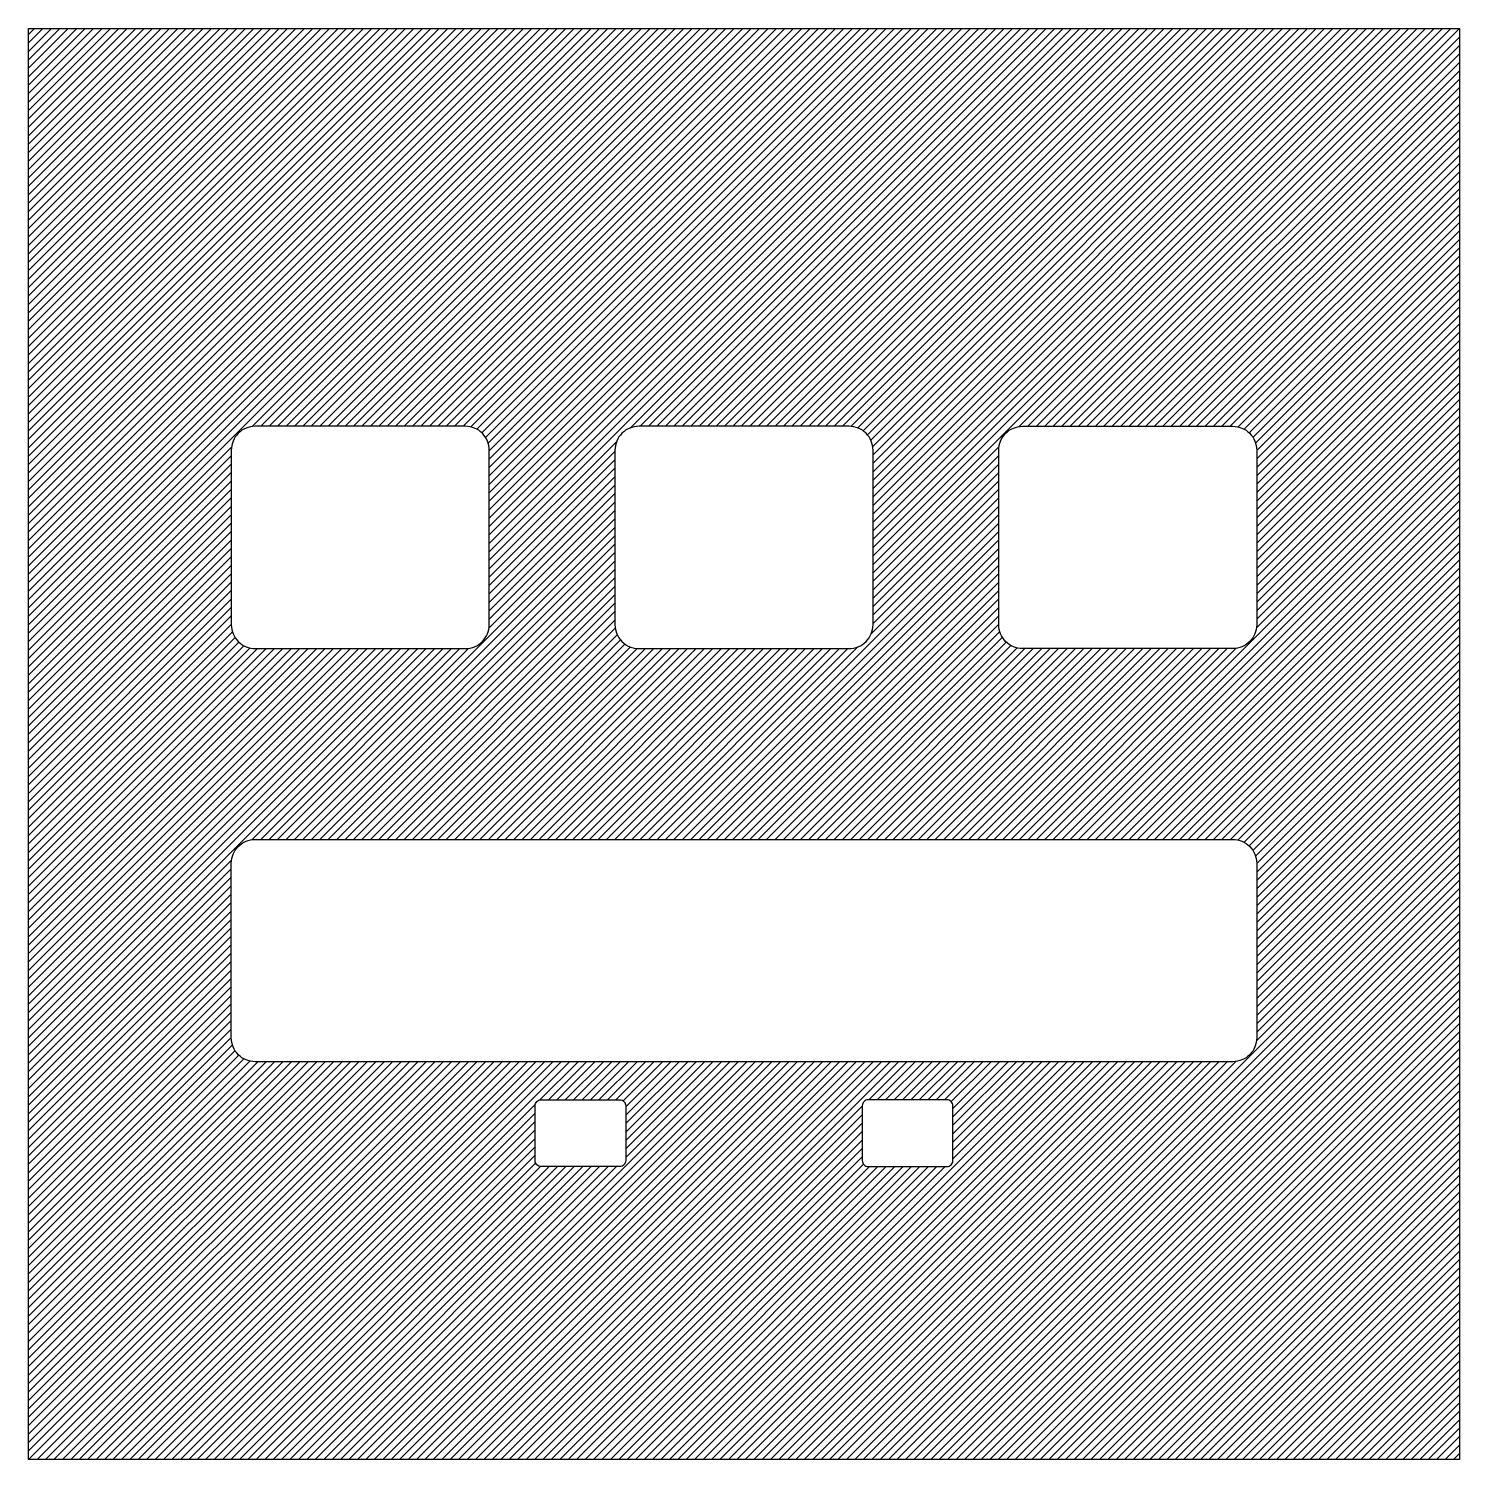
# Model space of a CAD drawing. Header units: inches. Extents: x -15 to 15, y -15 to 15.
import ezdxf

# ---------------------------------------------------------------- set-up
doc = ezdxf.new("R2010")
doc.units = ezdxf.units.IN
doc.header["$MEASUREMENT"] = 0
for name, color, linetype in [('glass', 7, 'Continuous'), ('lightmask_hatch', 2, 'Continuous'), ('ligtmask', 2, 'Continuous')]:
    doc.layers.add(name, color=color, linetype=linetype)

msp = doc.modelspace()

# ---------------------------------------------------------------- hatches: boundary and pattern name
at = {"layer": 'lightmask_hatch'}
h = msp.add_hatch(dxfattribs=at)
h.set_pattern_fill('ANSI31', color=256, style=0)
h.paths.add_polyline_path([(-15, -15), (-15, 15), (15, 15), (15, -15)])
edge = h.paths.add_edge_path(flags=16)
edge.add_line((-5.34, 2.5), (-5.34, 6.161))
edge.add_arc((-5.84, 6.161), 0.5, 360, 450)
edge.add_line((-5.84, 6.661), (-10.25, 6.661))
edge.add_arc((-10.25, 6.161), 0.5, 90, 180)
edge.add_line((-10.75, 6.161), (-10.75, 2.5))
edge.add_arc((-10.25, 2.5), 0.5, 180, 270)
edge.add_line((-10.25, 2), (-5.84, 2))
edge.add_arc((-5.84, 2.5), 0.5, 270, 360)
edge = h.paths.add_edge_path(flags=16)
edge.add_line((2.705, 2.5), (2.705, 6.161))
edge.add_arc((2.205, 6.161), 0.5, 0, 90)
edge.add_line((2.205, 6.661), (-2.205, 6.661))
edge.add_arc((-2.205, 6.161), 0.5, 90, 180)
edge.add_line((-2.705, 6.161), (-2.705, 2.5))
edge.add_arc((-2.205, 2.5), 0.5, 180, 270)
edge.add_line((-2.205, 2), (2.205, 2))
edge.add_arc((2.205, 2.5), 0.5, 270, 360)
edge = h.paths.add_edge_path(flags=16)
edge.add_line((-10.75, -6.161), (-10.75, -2.5))
edge.add_arc((-10.25, -2.5), 0.5, 90, 180, ccw=False)
edge.add_line((-10.25, -2), (10.25, -2))
edge.add_arc((10.25, -2.5), 0.5, 0, 90, ccw=False)
edge.add_line((10.75, -2.5), (10.75, -6.161))
edge.add_arc((10.25, -6.161), 0.5, -90, 0, ccw=False)
edge.add_line((10.25, -6.661), (-10.25, -6.661))
edge.add_arc((-10.25, -6.161), 0.5, 180, 270, ccw=False)
edge = h.paths.add_edge_path(flags=16)
edge.add_line((5.34, 2.5), (5.34, 6.161))
edge.add_arc((5.84, 6.161), 0.5, 90, 180, ccw=False)
edge.add_line((5.84, 6.661), (10.25, 6.661))
edge.add_arc((10.25, 6.161), 0.5, 0, 90, ccw=False)
edge.add_line((10.75, 6.161), (10.75, 2.5))
edge.add_arc((10.25, 2.5), 0.5, -90, 0, ccw=False)
edge.add_line((10.25, 2), (5.84, 2))
edge.add_arc((5.84, 2.5), 0.5, 180, 270, ccw=False)
edge = h.paths.add_edge_path(flags=16)
edge.add_line((4.255, -7.461), (2.605, -7.461))
edge.add_arc((2.605, -7.586), 0.125, 90, 180)
edge.add_line((2.48, -7.586), (2.48, -8.736))
edge.add_arc((2.605, -8.736), 0.125, 180, 270)
edge.add_line((2.605, -8.861), (4.255, -8.861))
edge.add_arc((4.255, -8.736), 0.125, 270, 360)
edge.add_line((4.38, -8.736), (4.38, -7.586))
edge.add_arc((4.255, -7.586), 0.125, 0, 90)
edge = h.paths.add_edge_path(flags=16)
edge.add_line((-4.255, -7.461), (-2.605, -7.461))
edge.add_arc((-2.605, -7.586), 0.125, 0, 90, ccw=False)
edge.add_line((-2.48, -7.586), (-2.48, -8.736))
edge.add_arc((-2.605, -8.736), 0.125, 270, 360, ccw=False)
edge.add_line((-2.605, -8.861), (-4.255, -8.861))
edge.add_arc((-4.255, -8.736), 0.125, 180, 270, ccw=False)
edge.add_line((-4.38, -8.736), (-4.38, -7.586))
edge.add_arc((-4.255, -7.586), 0.125, 90, 180, ccw=False)

# ---------------------------------------------------------------- linework, layer by layer
at = {"layer": 'glass'}
msp.add_lwpolyline([(-15, -15), (-15, 15), (15, 15), (15, -15)], close=True, dxfattribs=at)
at = {"layer": 'ligtmask'}
for points in [[(-5.34, 2.5), (-5.34, 6.161, 0.414214), (-5.84, 6.661), (-10.25, 6.661, 0.414214), (-10.75, 6.161), (-10.75, 2.5, 0.414214), (-10.25, 2), (-5.84, 2, 0.414214)], [(2.705, 2.5), (2.705, 6.161, 0.414214), (2.205, 6.661), (-2.205, 6.661, 0.414214), (-2.705, 6.161), (-2.705, 2.5, 0.414214), (-2.205, 2), (2.205, 2, 0.414214)], [(5.34, 2.5), (5.34, 6.161, -0.414214), (5.84, 6.661), (10.25, 6.661, -0.414214), (10.75, 6.161), (10.75, 2.5, -0.414214), (10.25, 2), (5.84, 2, -0.414214)], [(-10.75, -6.161), (-10.75, -2.5, -0.414214), (-10.25, -2), (10.25, -2, -0.414214), (10.75, -2.5), (10.75, -6.161, -0.414214), (10.25, -6.661), (-10.25, -6.661, -0.414214)], [(-4.255, -7.461), (-2.605, -7.461, -0.414214), (-2.48, -7.586), (-2.48, -8.736, -0.414214), (-2.605, -8.861), (-4.255, -8.861, -0.414214), (-4.38, -8.736), (-4.38, -7.586, -0.414214)], [(4.255, -7.461), (2.605, -7.461, 0.414214), (2.48, -7.586), (2.48, -8.736, 0.414214), (2.605, -8.861), (4.255, -8.861, 0.414214), (4.38, -8.736), (4.38, -7.586, 0.414214)]]:
    msp.add_lwpolyline(points, format="xyb", close=True, dxfattribs=at)

doc.saveas('drawing.dxf')
